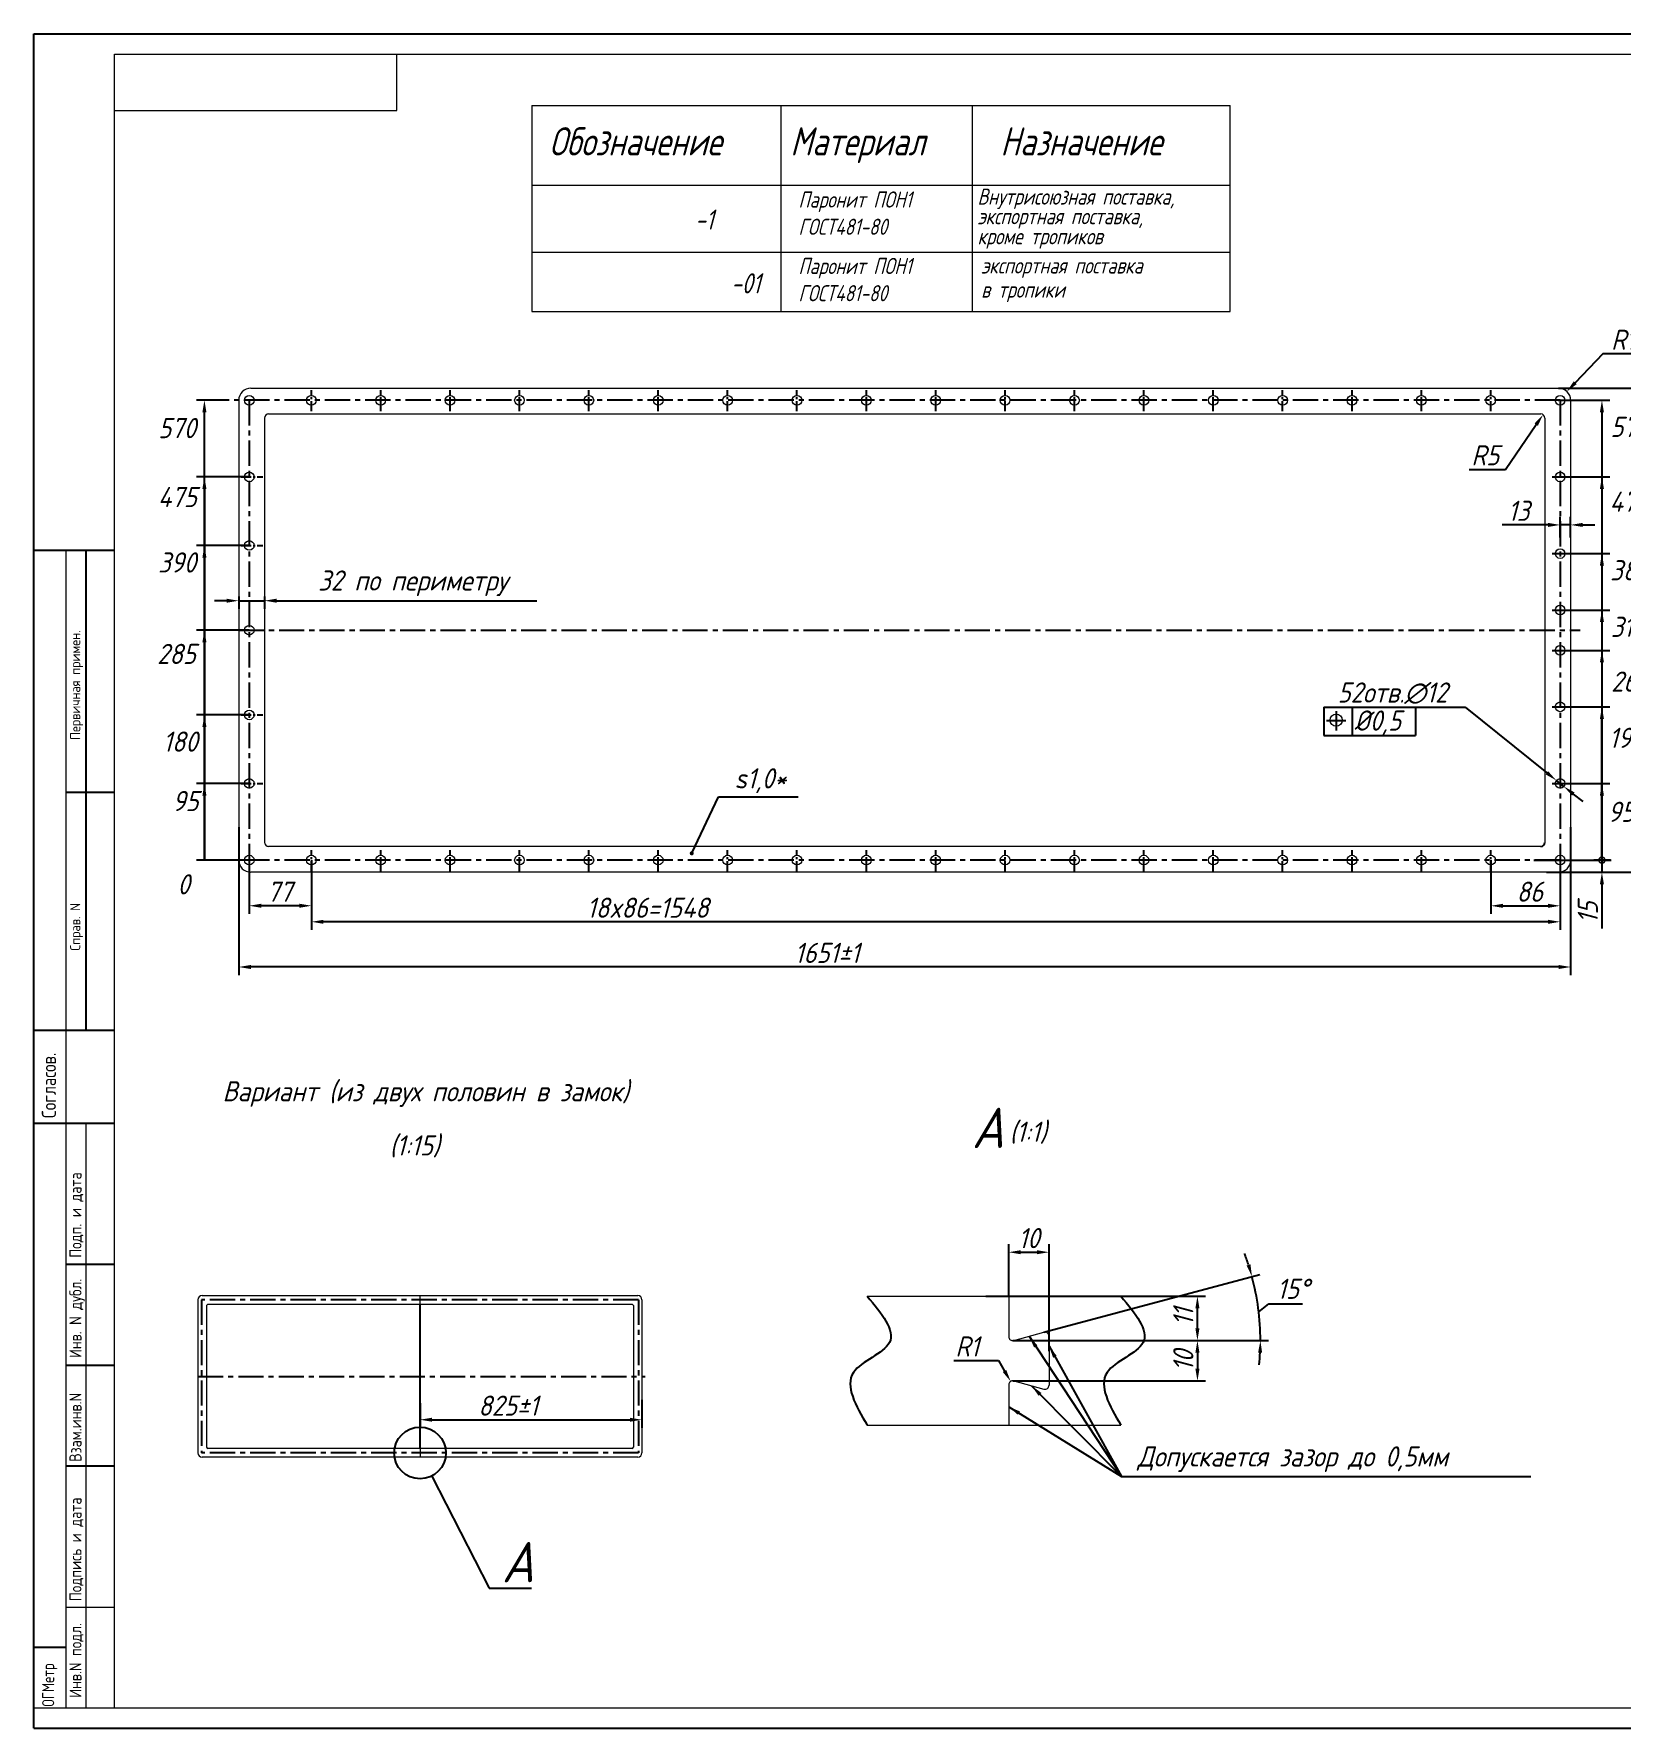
# Model space of a CAD drawing. Extents: x 3804 to 4398, y -579 to -159.
# Drawn here: x 3803.9 to 4197.4, y -578.9 to -158.9 of the extents above; entities that cross this region are included whole.
import ezdxf

# ---------------------------------------------------------------- set-up
doc = ezdxf.new("R2010")
doc.units = 0
doc.header["$MEASUREMENT"] = 0
doc.linetypes.add('CENTER', pattern=[2, 1.25, -0.25, 0.25, -0.25])
doc.layers.get('0').update_dxf_attribs({"linetype": 'CONTINUOUS'})
doc.layers.get('DEFPOINTS').update_dxf_attribs({"linetype": 'CONTINUOUS'})
doc.layers.add('TOST', color=110, linetype='CONTINUOUS', lineweight=20)
doc.styles.get("Standard").update_dxf_attribs({"font": 'simplex.shx', "width": 0.85, "oblique": 15, "height": 5})
doc.dimstyles.get("Standard").update_dxf_attribs({"dimtxt": 5, "dimasz": 3, "dimexe": 2, "dimexo": 0, "dimgap": 1, "dimtad": 1, "dimdec": 0, "dimdsep": 46, "dimlunit": 6, "dimtxsty": 'STANDARD', "dimcen": 0.09, "dimclrt": 7, "dimadec": 0, "dimazin": 0, "dimtfac": 1, "dimtdec": 0, "dimtmove": 0, "dimatfit": 3, "dimfxl": 1, "dimtolj": 1, "dimtzin": 0, "dimarcsym": 0})

# ---------------------------------------------------------------- blocks, each defined once
blk = doc.blocks.new('*D127')
at = {"color": 0, "lineweight": -2, "transparency": 16777216}
for p, q in [((3857.31, -363.74), (3857.31, -377.05)), ((3872.71, -363.74), (3872.71, -377.05)), ((3869.71, -375.05), (3860.31, -375.05))]:
    blk.add_line(p, q, dxfattribs=at)
at = {"color": 0, "transparency": 16777216}
for points in [[(3860.31, -374.55), (3860.31, -375.55), (3857.31, -375.05)], [(3869.71, -374.55), (3869.71, -375.55), (3872.71, -375.05)]]:
    blk.add_solid(points, dxfattribs=at)
at = {"layer": 'DEFPOINTS', "color": 0, "transparency": 16777216}
for p in [(3857.31, -363.74), (3872.71, -363.74), (3857.31, -375.05)]:
    blk.add_point(p, dxfattribs=at)
at = {"color": 7, "transparency": 16777216, "insert": (3864.83, -371.55), "char_height": 5, "attachment_point": 5}
blk.add_mtext('\\A1;77', dxfattribs=at)
blk = doc.blocks.new('*D128')
at = {"color": 0, "lineweight": -2, "transparency": 16777216}
for p, q in [((4165.11, -363.74), (4165.11, -377.06)), ((4182.31, -363.74), (4182.31, -377.06)), ((4168.11, -375.06), (4179.31, -375.06))]:
    blk.add_line(p, q, dxfattribs=at)
at = {"color": 0, "transparency": 16777216}
for points in [[(4168.11, -374.56), (4168.11, -375.56), (4165.11, -375.06)], [(4179.31, -374.56), (4179.31, -375.56), (4182.31, -375.06)]]:
    blk.add_solid(points, dxfattribs=at)
at = {"layer": 'DEFPOINTS', "color": 0, "transparency": 16777216}
for p in [(4165.11, -363.74), (4182.31, -363.74), (4182.31, -375.06)]:
    blk.add_point(p, dxfattribs=at)
at = {"color": 7, "transparency": 16777216, "insert": (4174.78, -371.56), "char_height": 5, "attachment_point": 5}
blk.add_mtext('\\A1;86', dxfattribs=at)
blk = doc.blocks.new('*D129')
at = {"color": 0, "lineweight": -2, "transparency": 16777216}
for p, q in [((3872.71, -363.74), (3872.71, -381.03)), ((4182.31, -363.74), (4182.31, -381.03)), ((4179.31, -379.03), (3875.71, -379.03))]:
    blk.add_line(p, q, dxfattribs=at)
at = {"color": 0, "transparency": 16777216}
for points in [[(3875.71, -378.53), (3875.71, -379.53), (3872.71, -379.03)], [(4179.31, -378.53), (4179.31, -379.53), (4182.31, -379.03)]]:
    blk.add_solid(points, dxfattribs=at)
at = {"layer": 'DEFPOINTS', "color": 0, "transparency": 16777216}
for p in [(3872.71, -363.74), (4182.31, -363.74), (3872.71, -379.03)]:
    blk.add_point(p, dxfattribs=at)
at = {"color": 7, "transparency": 16777216, "insert": (3956.1, -375.53), "char_height": 5, "attachment_point": 5}
blk.add_mtext('\\A1;18x86=1548', dxfattribs=at)
blk = doc.blocks.new('*D130')
at = {"color": 0, "lineweight": -2, "transparency": 16777216}
for p, q in [((3857.31, -344.74), (3844.2, -344.74)), ((3846.2, -347.74), (3846.2, -363.74)), ((3857.31, -363.74), (3844.2, -363.74))]:
    blk.add_line(p, q, dxfattribs=at)
at = {"color": 0, "transparency": 16777216}
blk.add_solid([(3845.7, -347.74), (3846.7, -347.74), (3846.2, -344.74)], dxfattribs=at)
at = {"layer": 'DEFPOINTS', "color": 0, "transparency": 16777216}
for p in [(3857.31, -344.74), (3846.2, -363.74), (3857.31, -363.74)]:
    blk.add_point(p, dxfattribs=at)
at = {"color": 7, "transparency": 16777216, "insert": (3841.49, -349.09), "char_height": 5, "attachment_point": 5}
blk.add_mtext('\\A1;95', dxfattribs=at)
blk = doc.blocks.new('_NONE')
at = {"color": 0, "linetype": 'ByBlock'}
blk.add_circle((0, 0), 0.25, dxfattribs=at)
blk = doc.blocks.new('*D131')
at = {"color": 0, "lineweight": -2, "transparency": 16777216}
for p, q in [((3857.31, -327.74), (3844.2, -327.74)), ((3846.2, -330.74), (3846.2, -363.74)), ((3861.29, -363.74), (3844.2, -363.74))]:
    blk.add_line(p, q, dxfattribs=at)
at = {"color": 0, "transparency": 16777216}
blk.add_solid([(3845.7, -330.74), (3846.7, -330.74), (3846.2, -327.74)], dxfattribs=at)
at = {"layer": 'DEFPOINTS', "color": 0, "transparency": 16777216}
for p in [(3857.31, -327.74), (3846.2, -363.74), (3861.29, -363.74)]:
    blk.add_point(p, dxfattribs=at)
at = {"color": 7, "transparency": 16777216, "insert": (3840.21, -334.36), "char_height": 5, "attachment_point": 5}
blk.add_mtext('\\A1;180', dxfattribs=at)
blk = doc.blocks.new('*D132')
at = {"color": 0, "lineweight": -2, "transparency": 16777216}
for p, q in [((3857.31, -306.74), (3844.2, -306.74)), ((3846.2, -309.74), (3846.2, -363.74)), ((3861.29, -363.74), (3844.2, -363.74))]:
    blk.add_line(p, q, dxfattribs=at)
at = {"color": 0, "transparency": 16777216}
blk.add_solid([(3845.7, -309.74), (3846.7, -309.74), (3846.2, -306.74)], dxfattribs=at)
at = {"layer": 'DEFPOINTS', "color": 0, "transparency": 16777216}
for p in [(3857.31, -306.74), (3846.2, -363.74), (3861.29, -363.74)]:
    blk.add_point(p, dxfattribs=at)
at = {"color": 7, "transparency": 16777216, "insert": (3839.27, -312.62), "char_height": 5, "attachment_point": 5}
blk.add_mtext('\\A1;285', dxfattribs=at)
blk = doc.blocks.new('*D133')
at = {"color": 0, "lineweight": -2, "transparency": 16777216}
for p, q in [((3857.31, -285.74), (3844.2, -285.74)), ((3846.2, -288.74), (3846.2, -363.74)), ((3861.29, -363.74), (3844.2, -363.74))]:
    blk.add_line(p, q, dxfattribs=at)
at = {"color": 0, "transparency": 16777216}
blk.add_solid([(3845.7, -288.74), (3846.7, -288.74), (3846.2, -285.74)], dxfattribs=at)
at = {"layer": 'DEFPOINTS', "color": 0, "transparency": 16777216}
for p in [(3857.31, -285.74), (3846.2, -363.74), (3861.29, -363.74)]:
    blk.add_point(p, dxfattribs=at)
at = {"color": 7, "transparency": 16777216, "insert": (3839.42, -289.95), "char_height": 5, "attachment_point": 5}
blk.add_mtext('\\A1;390', dxfattribs=at)
blk = doc.blocks.new('*D134')
at = {"color": 0, "lineweight": -2, "transparency": 16777216}
for p, q in [((3857.31, -268.74), (3844.2, -268.74)), ((3846.2, -271.74), (3846.2, -363.74)), ((3861.29, -363.74), (3844.2, -363.74))]:
    blk.add_line(p, q, dxfattribs=at)
at = {"color": 0, "transparency": 16777216}
blk.add_solid([(3845.7, -271.74), (3846.7, -271.74), (3846.2, -268.74)], dxfattribs=at)
at = {"layer": 'DEFPOINTS', "color": 0, "transparency": 16777216}
for p in [(3857.31, -268.74), (3846.2, -363.74), (3861.29, -363.74)]:
    blk.add_point(p, dxfattribs=at)
at = {"color": 7, "transparency": 16777216, "insert": (3839.49, -273.73), "char_height": 5, "attachment_point": 5}
blk.add_mtext('\\A1;475', dxfattribs=at)
blk = doc.blocks.new('*D135')
at = {"color": 0, "lineweight": -2, "transparency": 16777216}
for p, q in [((3851.71, -299.43), (3848.71, -299.43)), ((3854.71, -298.38), (3854.71, -301.43)), ((3854.71, -299.43), (3861.11, -299.43)), ((3861.11, -298.38), (3861.11, -301.43)), ((3864.11, -299.43), (3928.64, -299.43))]:
    blk.add_line(p, q, dxfattribs=at)
at = {"color": 0, "transparency": 16777216}
for points in [[(3851.71, -298.93), (3851.71, -299.93), (3854.71, -299.43)], [(3864.11, -298.93), (3864.11, -299.93), (3861.11, -299.43)]]:
    blk.add_solid(points, dxfattribs=at)
at = {"layer": 'DEFPOINTS', "color": 0, "transparency": 16777216}
for p in [(3854.71, -298.38), (3861.11, -298.38), (3861.11, -299.43)]:
    blk.add_point(p, dxfattribs=at)
at = {"color": 7, "transparency": 16777216, "insert": (3897.87, -295.1), "char_height": 5, "attachment_point": 5}
blk.add_mtext('\\A1;32 по периметру', dxfattribs=at)
blk = doc.blocks.new('*D136')
at = {"color": 0, "lineweight": -2, "transparency": 16777216}
for p, q in [((3850.68, -249.74), (3844.2, -249.74)), ((3846.2, -363.74), (3846.2, -252.74)), ((3861.29, -363.74), (3844.2, -363.74))]:
    blk.add_line(p, q, dxfattribs=at)
at = {"color": 0, "transparency": 16777216}
blk.add_solid([(3845.7, -252.74), (3846.7, -252.74), (3846.2, -249.74)], dxfattribs=at)
at = {"layer": 'DEFPOINTS', "color": 0, "transparency": 16777216}
for p in [(3846.2, -249.74), (3850.68, -249.74), (3861.29, -363.74)]:
    blk.add_point(p, dxfattribs=at)
at = {"color": 7, "transparency": 16777216, "insert": (3839.42, -256.64), "char_height": 5, "attachment_point": 5}
blk.add_mtext('\\A1;570', dxfattribs=at)
blk = doc.blocks.new('_DOTSMALL')
at = {"color": 0, "linetype": 'ByBlock', "const_width": 0.5}
blk.add_lwpolyline([(-0.0625, 0, 1), (0.0625, 0, 1)], format="xyb", close=True, dxfattribs=at)
blk = doc.blocks.new('*D137')
at = {"color": 0, "lineweight": -2, "transparency": 16777216}
for p, q in [((4192.67, -363.74), (4192.67, -360.74)), ((4187.83, -363.74), (4194.67, -363.74)), ((4192.67, -363.74), (4192.67, -366.74)), ((4178.92, -366.74), (4194.67, -366.74)), ((4192.67, -369.74), (4192.67, -380.73))]:
    blk.add_line(p, q, dxfattribs=at)
at = {"color": 0, "transparency": 16777216}
blk.add_solid([(4192.17, -369.74), (4193.17, -369.74), (4192.67, -366.74)], dxfattribs=at)
at = {"layer": 'DEFPOINTS', "color": 0, "transparency": 16777216}
for p in [(4187.83, -363.74), (4178.92, -366.74), (4192.67, -366.74)]:
    blk.add_point(p, dxfattribs=at)
at = {"color": 0, "lineweight": -2, "transparency": 16777216, "xscale": 3, "yscale": 3, "zscale": 3, "rotation": 270}
blk.add_blockref('_DOTSMALL', (4192.67, -363.74), dxfattribs=at)
at = {"color": 7, "transparency": 16777216, "insert": (4189.17, -376.73), "char_height": 5, "attachment_point": 5, "rotation": 90}
blk.add_mtext('\\A1;15', dxfattribs=at)
blk = doc.blocks.new('*D138')
at = {"color": 0, "lineweight": -2, "transparency": 16777216}
for p, q in [((4182.31, -344.74), (4194.67, -344.74)), ((4192.67, -363.74), (4192.67, -347.74)), ((4182.31, -363.74), (4194.67, -363.74))]:
    blk.add_line(p, q, dxfattribs=at)
at = {"color": 0, "transparency": 16777216}
blk.add_solid([(4192.17, -347.74), (4193.17, -347.74), (4192.67, -344.74)], dxfattribs=at)
at = {"layer": 'DEFPOINTS', "color": 0, "transparency": 16777216}
for p in [(4182.31, -344.74), (4192.67, -344.74), (4182.31, -363.74)]:
    blk.add_point(p, dxfattribs=at)
at = {"color": 7, "transparency": 16777216, "insert": (4197.38, -351.76), "char_height": 5, "attachment_point": 5}
blk.add_mtext('\\A1;95', dxfattribs=at)
blk = doc.blocks.new('*D139')
at = {"color": 0, "lineweight": -2, "transparency": 16777216}
for p, q in [((4182.31, -325.74), (4194.67, -325.74)), ((4192.67, -363.74), (4192.67, -328.74)), ((4182.31, -363.74), (4194.67, -363.74))]:
    blk.add_line(p, q, dxfattribs=at)
at = {"color": 0, "transparency": 16777216}
blk.add_solid([(4192.17, -328.74), (4193.17, -328.74), (4192.67, -325.74)], dxfattribs=at)
at = {"layer": 'DEFPOINTS', "color": 0, "transparency": 16777216}
for p in [(4182.31, -325.74), (4192.67, -325.74), (4182.31, -363.74)]:
    blk.add_point(p, dxfattribs=at)
at = {"color": 7, "transparency": 16777216, "insert": (4198.66, -333.42), "char_height": 5, "attachment_point": 5}
blk.add_mtext('\\A1;190', dxfattribs=at)
blk = doc.blocks.new('*D140')
at = {"color": 0, "lineweight": -2, "transparency": 16777216}
for p, q in [((4182.31, -311.74), (4194.67, -311.74)), ((4192.67, -314.74), (4192.67, -363.74)), ((4187.83, -363.74), (4194.67, -363.74))]:
    blk.add_line(p, q, dxfattribs=at)
at = {"color": 0, "transparency": 16777216}
blk.add_solid([(4192.17, -314.74), (4193.17, -314.74), (4192.67, -311.74)], dxfattribs=at)
at = {"layer": 'DEFPOINTS', "color": 0, "transparency": 16777216}
for p in [(4182.31, -311.74), (4187.83, -363.74), (4192.67, -363.74)]:
    blk.add_point(p, dxfattribs=at)
at = {"color": 7, "transparency": 16777216, "insert": (4199.58, -319.48), "char_height": 5, "attachment_point": 5}
blk.add_mtext('\\A1;260', dxfattribs=at)
blk = doc.blocks.new('*D141')
at = {"color": 0, "lineweight": -2, "transparency": 16777216}
for p, q in [((4182.31, -301.74), (4194.67, -301.74)), ((4192.67, -304.74), (4192.67, -363.74)), ((4187.83, -363.74), (4194.67, -363.74))]:
    blk.add_line(p, q, dxfattribs=at)
at = {"color": 0, "transparency": 16777216}
blk.add_solid([(4192.17, -304.74), (4193.17, -304.74), (4192.67, -301.74)], dxfattribs=at)
at = {"layer": 'DEFPOINTS', "color": 0, "transparency": 16777216}
for p in [(4182.31, -301.74), (4187.83, -363.74), (4192.67, -363.74)]:
    blk.add_point(p, dxfattribs=at)
at = {"color": 7, "transparency": 16777216, "insert": (4199.04, -305.92), "char_height": 5, "attachment_point": 5}
blk.add_mtext('\\A1;310', dxfattribs=at)
blk = doc.blocks.new('*D142')
at = {"color": 0, "lineweight": -2, "transparency": 16777216}
for p, q in [((4182.31, -287.74), (4194.67, -287.74)), ((4192.67, -290.74), (4192.67, -363.74)), ((4187.83, -363.74), (4194.67, -363.74))]:
    blk.add_line(p, q, dxfattribs=at)
at = {"color": 0, "transparency": 16777216}
blk.add_solid([(4192.17, -290.74), (4193.17, -290.74), (4192.67, -287.74)], dxfattribs=at)
at = {"layer": 'DEFPOINTS', "color": 0, "transparency": 16777216}
for p in [(4182.31, -287.74), (4187.83, -363.74), (4192.67, -363.74)]:
    blk.add_point(p, dxfattribs=at)
at = {"color": 7, "transparency": 16777216, "insert": (4199.45, -291.89), "char_height": 5, "attachment_point": 5}
blk.add_mtext('\\A1;380', dxfattribs=at)
blk = doc.blocks.new('*D143')
at = {"color": 0, "lineweight": -2, "transparency": 16777216}
for p, q in [((4182.31, -268.74), (4194.67, -268.74)), ((4192.67, -271.74), (4192.67, -363.74)), ((4187.83, -363.74), (4194.67, -363.74))]:
    blk.add_line(p, q, dxfattribs=at)
at = {"color": 0, "transparency": 16777216}
blk.add_solid([(4192.17, -271.74), (4193.17, -271.74), (4192.67, -268.74)], dxfattribs=at)
at = {"layer": 'DEFPOINTS', "color": 0, "transparency": 16777216}
for p in [(4182.31, -268.74), (4187.83, -363.74), (4192.67, -363.74)]:
    blk.add_point(p, dxfattribs=at)
at = {"color": 7, "transparency": 16777216, "insert": (4199.38, -274.89), "char_height": 5, "attachment_point": 5}
blk.add_mtext('\\A1;475', dxfattribs=at)
blk = doc.blocks.new('*D144')
at = {"color": 0, "lineweight": -2, "transparency": 16777216}
for p, q in [((4182.31, -249.74), (4194.67, -249.74)), ((4192.67, -252.74), (4192.67, -363.74)), ((4194.78, -363.74), (4190.67, -363.74))]:
    blk.add_line(p, q, dxfattribs=at)
at = {"color": 0, "transparency": 16777216}
blk.add_solid([(4192.17, -252.74), (4193.17, -252.74), (4192.67, -249.74)], dxfattribs=at)
at = {"layer": 'DEFPOINTS', "color": 0, "transparency": 16777216}
for p in [(4182.31, -249.74), (4192.67, -363.74), (4194.78, -363.74)]:
    blk.add_point(p, dxfattribs=at)
at = {"color": 7, "transparency": 16777216, "insert": (4199.45, -256.34), "char_height": 5, "attachment_point": 5}
blk.add_mtext('\\A1;570', dxfattribs=at)
blk = doc.blocks.new('*D145')
at = {"color": 0, "lineweight": -2, "transparency": 16777216}
for p, q in [((4179.31, -280.64), (4167.92, -280.64)), ((4182.31, -283.74), (4182.31, -278.64)), ((4184.91, -280.64), (4182.31, -280.64)), ((4184.91, -283.74), (4184.91, -278.64)), ((4187.91, -280.64), (4190.91, -280.64))]:
    blk.add_line(p, q, dxfattribs=at)
at = {"color": 0, "transparency": 16777216}
for points in [[(4179.31, -280.14), (4179.31, -281.14), (4182.31, -280.64)], [(4187.91, -280.14), (4187.91, -281.14), (4184.91, -280.64)]]:
    blk.add_solid(points, dxfattribs=at)
at = {"layer": 'DEFPOINTS', "color": 0, "transparency": 16777216}
for p in [(4184.91, -280.64), (4182.31, -283.74), (4184.91, -283.74)]:
    blk.add_point(p, dxfattribs=at)
at = {"color": 7, "transparency": 16777216, "insert": (4172.02, -277.14), "char_height": 5, "attachment_point": 5}
blk.add_mtext('\\A1;13', dxfattribs=at)
blk = doc.blocks.new('*D147')
at = {"color": 0, "lineweight": -2, "transparency": 16777216}
for p, q in [((4181.91, -246.74), (4217.43, -246.74)), ((4215.43, -249.74), (4215.43, -363.74)), ((4194.67, -366.74), (4217.43, -366.74))]:
    blk.add_line(p, q, dxfattribs=at)
at = {"color": 0, "transparency": 16777216}
for points in [[(4214.93, -249.74), (4215.93, -249.74), (4215.43, -246.74)], [(4214.93, -363.74), (4215.93, -363.74), (4215.43, -366.74)]]:
    blk.add_solid(points, dxfattribs=at)
at = {"layer": 'DEFPOINTS', "color": 0, "transparency": 16777216}
for p in [(4181.91, -246.74), (4194.67, -366.74), (4215.43, -366.74)]:
    blk.add_point(p, dxfattribs=at)
at = {"color": 7, "transparency": 16777216, "insert": (4211.93, -307.11), "char_height": 5, "attachment_point": 5, "rotation": 90}
blk.add_mtext('\\A1;600%%p1', dxfattribs=at)
blk = doc.blocks.new('*D148')
at = {"color": 0, "lineweight": -2, "transparency": 16777216}
for p, q in [((4168.75, -266.88), (4176.37, -255.78)), ((4159.73, -266.88), (4168.75, -266.88))]:
    blk.add_line(p, q, dxfattribs=at)
at = {"color": 0, "transparency": 16777216}
blk.add_solid([(4175.96, -255.5), (4176.79, -256.07), (4178.07, -253.31)], dxfattribs=at)
at = {"layer": 'DEFPOINTS', "color": 0, "transparency": 16777216}
for p in [(4177.51, -254.14), (4178.07, -253.31)]:
    blk.add_point(p, dxfattribs=at)
at = {"color": 7, "transparency": 16777216, "insert": (4163.74, -263.38), "char_height": 5, "attachment_point": 5}
blk.add_mtext('\\A1;R5', dxfattribs=at)
blk = doc.blocks.new('*D149')
at = {"color": 0, "lineweight": -2, "transparency": 16777216}
for p, q in [((4192.87, -238.24), (4186.05, -245.39)), ((4205.12, -238.24), (4192.87, -238.24)), ((4181.82, -249.74), (4182, -249.74)), ((4181.91, -249.83), (4181.91, -249.65))]:
    blk.add_line(p, q, dxfattribs=at)
at = {"color": 0, "transparency": 16777216}
blk.add_solid([(4185.68, -245.05), (4186.41, -245.74), (4183.98, -247.56)], dxfattribs=at)
at = {"layer": 'DEFPOINTS', "color": 0, "transparency": 16777216}
for p in [(4183.98, -247.56), (4181.91, -249.74)]:
    blk.add_point(p, dxfattribs=at)
at = {"color": 7, "transparency": 16777216, "insert": (4199.49, -234.74), "char_height": 5, "attachment_point": 5}
blk.add_mtext('\\A1;R15', dxfattribs=at)
blk = doc.blocks.new('*D150')
at = {"color": 0, "lineweight": -2, "transparency": 16777216}
for p, q in [((4123.72, -325.85), (4158.74, -325.85)), ((4158.74, -325.85), (4179.03, -342.11)), ((4183.24, -345.49), (4181.37, -343.98)), ((4185.58, -347.36), (4187.92, -349.24))]:
    blk.add_line(p, q, dxfattribs=at)
at = {"color": 0, "transparency": 16777216}
for points in [[(4179.34, -341.72), (4178.72, -342.5), (4181.37, -343.98)], [(4185.9, -346.97), (4185.27, -347.75), (4183.24, -345.49)]]:
    blk.add_solid(points, dxfattribs=at)
at = {"layer": 'DEFPOINTS', "color": 0, "transparency": 16777216}
for p in [(4181.37, -343.98), (4183.24, -345.49)]:
    blk.add_point(p, dxfattribs=at)
at = {"color": 7, "transparency": 16777216, "insert": (4140.73, -322.35), "char_height": 5, "attachment_point": 5}
blk.add_mtext('\\A1;52отв.∅12', dxfattribs=at)
blk = doc.blocks.new('*D151')
at = {"color": 0, "lineweight": -2, "transparency": 16777216}
for p, q in [((3899.65, -498.37), (3899.65, -504.47)), ((3954.68, -497.54), (3954.68, -504.47)), ((3902.65, -502.47), (3951.68, -502.47))]:
    blk.add_line(p, q, dxfattribs=at)
at = {"color": 0, "transparency": 16777216}
for points in [[(3902.65, -501.97), (3902.65, -502.97), (3899.65, -502.47)], [(3951.68, -501.97), (3951.68, -502.97), (3954.68, -502.47)]]:
    blk.add_solid(points, dxfattribs=at)
at = {"layer": 'DEFPOINTS', "color": 0, "transparency": 16777216}
for p in [(3899.65, -498.37), (3954.68, -497.54), (3954.68, -502.47)]:
    blk.add_point(p, dxfattribs=at)
at = {"color": 7, "transparency": 16777216, "insert": (3921.51, -498.97), "char_height": 5, "attachment_point": 5}
blk.add_mtext('\\A1;825%%p1', dxfattribs=at)
blk = doc.blocks.new('*D152')
at = {"color": 0, "lineweight": -2, "transparency": 16777216}
for p, q in [((4045.6, -471.83), (4045.6, -458.94)), ((4048.6, -460.94), (4052.6, -460.94)), ((4055.6, -485.46), (4055.6, -458.94))]:
    blk.add_line(p, q, dxfattribs=at)
at = {"color": 0, "transparency": 16777216}
for points in [[(4048.6, -460.44), (4048.6, -461.44), (4045.6, -460.94)], [(4052.6, -460.44), (4052.6, -461.44), (4055.6, -460.94)]]:
    blk.add_solid(points, dxfattribs=at)
at = {"layer": 'DEFPOINTS', "color": 0, "transparency": 16777216}
for p in [(4055.6, -460.94), (4045.6, -471.83), (4055.6, -485.46)]:
    blk.add_point(p, dxfattribs=at)
at = {"color": 7, "transparency": 16777216, "insert": (4050.6, -457.44), "char_height": 5, "attachment_point": 5}
blk.add_mtext('\\A1;10', dxfattribs=at)
blk = doc.blocks.new('*D153')
at = {"color": 0, "lineweight": -2, "transparency": 16777216}
for p, q in [((4046.6, -482.83), (4094.39, -482.83)), ((4092.39, -485.83), (4092.39, -489.83)), ((4046.6, -492.83), (4094.39, -492.83))]:
    blk.add_line(p, q, dxfattribs=at)
at = {"color": 0, "transparency": 16777216}
for points in [[(4091.89, -485.83), (4092.89, -485.83), (4092.39, -482.83)], [(4091.89, -489.83), (4092.89, -489.83), (4092.39, -492.83)]]:
    blk.add_solid(points, dxfattribs=at)
at = {"layer": 'DEFPOINTS', "color": 0, "transparency": 16777216}
for p in [(4046.6, -482.83), (4046.6, -492.83), (4092.39, -492.83)]:
    blk.add_point(p, dxfattribs=at)
at = {"color": 7, "transparency": 16777216, "insert": (4088.89, -487.83), "char_height": 5, "attachment_point": 5, "rotation": 90}
blk.add_mtext('\\A1;10', dxfattribs=at)
blk = doc.blocks.new('*D154')
at = {"color": 0, "lineweight": -2, "transparency": 16777216}
for p, q in [((4039.92, -471.83), (4094.39, -471.83)), ((4092.39, -479.83), (4092.39, -474.83)), ((4046.6, -482.83), (4094.39, -482.83))]:
    blk.add_line(p, q, dxfattribs=at)
at = {"color": 0, "transparency": 16777216}
for points in [[(4091.89, -474.83), (4092.89, -474.83), (4092.39, -471.83)], [(4091.89, -479.83), (4092.89, -479.83), (4092.39, -482.83)]]:
    blk.add_solid(points, dxfattribs=at)
at = {"layer": 'DEFPOINTS', "color": 0, "transparency": 16777216}
for p in [(4039.92, -471.83), (4092.39, -471.83), (4046.6, -482.83)]:
    blk.add_point(p, dxfattribs=at)
at = {"color": 7, "transparency": 16777216, "insert": (4088.89, -476.98), "char_height": 5, "attachment_point": 5, "rotation": 90}
blk.add_mtext('\\A1;11', dxfattribs=at)
blk = doc.blocks.new('*D155')
at = {"color": 0, "lineweight": -2, "transparency": 16777216}
for p, q in [((4054.34, -480.79), (4107.84, -466.45)), ((4063.47, -482.83), (4110, -482.83))]:
    blk.add_line(p, q, dxfattribs=at)
for start, end in [(17.8057, 20.6114), (360, 15), (354.3886, 357.1943)]:
    blk.add_arc((4046.73, -482.83), 61.27, start, end, dxfattribs=at)
at = {"color": 0, "transparency": 16777216}
for points in [[(4105.54, -463.95), (4104.58, -464.24), (4105.91, -466.97)], [(4107.43, -485.82), (4108.43, -485.84), (4108, -482.83)]]:
    blk.add_solid(points, dxfattribs=at)
at = {"layer": 'DEFPOINTS', "color": 0, "transparency": 16777216}
for p in [(4107.77, -477.49), (4046.6, -482.83), (4046.86, -482.8), (4054.34, -480.79), (4063.47, -482.83)]:
    blk.add_point(p, dxfattribs=at)
at = {"color": 7, "transparency": 16777216, "insert": (4116.08, -470), "char_height": 5, "attachment_point": 5}
blk.add_mtext('\\A1;15°', dxfattribs=at)
blk = doc.blocks.new('*D156')
at = {"color": 0, "lineweight": -2, "transparency": 16777216}
for p, q in [((4032.01, -487.8), (4043.03, -487.8)), ((4043.03, -487.8), (4044.56, -490.39))]:
    blk.add_line(p, q, dxfattribs=at)
at = {"color": 0, "transparency": 16777216}
blk.add_solid([(4044.99, -490.13), (4044.13, -490.64), (4046.09, -492.97)], dxfattribs=at)
at = {"layer": 'DEFPOINTS', "color": 0, "transparency": 16777216}
for p in [(4046.09, -492.97), (4046.6, -493.83)]:
    blk.add_point(p, dxfattribs=at)
at = {"color": 7, "transparency": 16777216, "insert": (4035.31, -484.3), "char_height": 5, "attachment_point": 5}
blk.add_mtext('\\A1;R1', dxfattribs=at)
blk = doc.blocks.new('*D157')
at = {"color": 0, "lineweight": -2, "transparency": 16777216}
for p, q in [((3854.71, -355.54), (3854.71, -392.23)), ((4184.91, -355.54), (4184.91, -392.23)), ((4181.91, -390.23), (3857.71, -390.23))]:
    blk.add_line(p, q, dxfattribs=at)
at = {"color": 0, "transparency": 16777216}
for points in [[(3857.71, -389.73), (3857.71, -390.73), (3854.71, -390.23)], [(4181.91, -389.73), (4181.91, -390.73), (4184.91, -390.23)]]:
    blk.add_solid(points, dxfattribs=at)
at = {"layer": 'DEFPOINTS', "color": 0, "transparency": 16777216}
for p in [(3854.71, -355.54), (4184.91, -355.54), (3854.71, -390.23)]:
    blk.add_point(p, dxfattribs=at)
at = {"color": 7, "transparency": 16777216, "insert": (4000.56, -386.73), "char_height": 5, "attachment_point": 5}
blk.add_mtext('\\A1;1651%%p1', dxfattribs=at)

msp = doc.modelspace()

# ---------------------------------------------------------------- linework, layer by layer
at = {"color": 7}
for p, q in [((3803.92, -158.91), (4397.92, -158.91)), ((3803.92, -578.91), (3803.92, -158.91)), ((3803.92, -578.91), (3803.92, -281.91)), ((3803.92, -286.91), (3823.92, -286.91)), ((3816.92, -405.91), (3816.92, -286.91)), ((4123.72, -325.85), (4146.49, -325.85)), ((4123.72, -325.85), (4123.72, -332.85)), ((4126.79, -326.8), (4126.79, -331.64)), ((4130.72, -325.85), (4130.72, -332.85)), ((4146.49, -325.85), (4146.49, -332.85)), ((4129.21, -329.24), (4124.37, -329.24)), ((4123.72, -332.85), (4146.49, -332.85)), ((3811.92, -346.91), (3823.92, -346.91)), ((4175.78, -363.74), (4194.93, -363.74)), ((3803.92, -405.91), (3823.92, -405.91)), ((3803.92, -428.91), (3823.92, -428.91)), ((3811.73, -463.91), (3823.92, -463.91)), ((3899.65, -509.58), (3899.65, -473.84)), ((4107.58, -475.7), (4110.09, -473.71)), ((4110.09, -473.71), (4118.47, -473.71)), ((4046.6, -482.83), (4063.47, -482.83)), ((3811.92, -488.91), (3823.92, -488.91)), ((3811.92, -513.91), (3823.92, -513.91)), ((3811.92, -558.91), (3803.92, -558.91)), ((3803.92, -578.91), (4397.92, -578.91))]:
    msp.add_line(p, q, dxfattribs=at)
at = {"color": 7, "linetype": 'CENTER', "ltscale": 2}
for p, q in [((3872.71, -252.47), (3872.71, -247.26)), ((3889.91, -252.47), (3889.91, -247.26)), ((3907.11, -252.47), (3907.11, -247.26)), ((3924.31, -252.47), (3924.31, -247.26)), ((3941.51, -252.47), (3941.51, -247.26)), ((3958.71, -252.47), (3958.71, -247.26)), ((3975.91, -252.47), (3975.91, -247.26)), ((3993.11, -252.47), (3993.11, -247.26)), ((4010.31, -252.47), (4010.31, -247.26)), ((4027.51, -252.47), (4027.51, -247.26)), ((4044.71, -252.47), (4044.71, -247.26)), ((4061.91, -252.47), (4061.91, -247.26)), ((4079.11, -252.47), (4079.11, -247.26)), ((4096.31, -252.47), (4096.31, -247.26)), ((4113.51, -252.47), (4113.51, -247.26)), ((4130.71, -252.47), (4130.71, -247.26)), ((4147.91, -252.47), (4147.91, -247.26)), ((4165.11, -252.47), (4165.11, -247.26)), ((3855.32, -268.74), (3860.72, -268.74)), ((4180.32, -268.74), (4185.72, -268.74)), ((3855.32, -285.74), (3860.72, -285.74)), ((4180.32, -287.74), (4185.72, -287.74)), ((4180.32, -301.74), (4185.72, -301.74)), ((3855.32, -306.74), (3860.72, -306.74)), ((4180.32, -311.74), (4185.72, -311.74)), ((4180.32, -325.74), (4185.72, -325.74)), ((3855.32, -327.74), (3860.72, -327.74)), ((3855.32, -344.74), (3860.72, -344.74)), ((4180.32, -344.74), (4185.72, -344.74)), ((3872.71, -366.47), (3872.71, -361.26)), ((3889.91, -366.47), (3889.91, -361.26)), ((3907.11, -366.47), (3907.11, -361.26)), ((3924.31, -366.47), (3924.31, -361.26)), ((3941.51, -366.47), (3941.51, -361.26)), ((3958.71, -366.47), (3958.71, -361.26)), ((3975.91, -366.47), (3975.91, -361.26)), ((3993.11, -366.47), (3993.11, -361.26)), ((4010.31, -366.47), (4010.31, -361.26)), ((4027.51, -366.47), (4027.51, -361.26)), ((4044.71, -366.47), (4044.71, -361.26)), ((4061.91, -366.47), (4061.91, -361.26)), ((4079.11, -366.47), (4079.11, -361.26)), ((4096.31, -366.47), (4096.31, -361.26)), ((4113.51, -366.47), (4113.51, -361.26)), ((4130.71, -366.47), (4130.71, -361.26)), ((4147.91, -366.47), (4147.91, -361.26)), ((4165.11, -366.47), (4165.11, -361.26))]:
    msp.add_line(p, q, dxfattribs=at)
at = {"color": 7, "linetype": 'CENTER', "ltscale": 5}
for p, q in [((4182.31, -249.74), (3850.68, -249.74)), ((3857.31, -249.74), (3857.31, -365.28)), ((4182.31, -249.74), (4182.31, -363.74)), ((3854.71, -306.74), (4187.24, -306.74)), ((4182.31, -363.74), (3857.31, -363.74)), ((3845.48, -472.71), (3845.48, -510.71)), ((3953.81, -472.71), (3845.48, -472.71)), ((3953.81, -472.71), (3953.81, -510.71)), ((3844.61, -491.71), (3955.46, -491.71)), ((3953.81, -510.71), (3845.48, -510.71))]:
    msp.add_line(p, q, dxfattribs=at)
at = {"color": 7, "const_width": 0.5}
msp.add_lwpolyline([(3966.78, -362.05, 1), (3967.28, -362.05, 1)], format="xyb", close=True, dxfattribs=at)
at = {"color": 7}
msp.add_circle((3899.65, -510.71), 6.41, dxfattribs=at)
msp.add_arc((4177.51, -359.34), 1, 270, 0, dxfattribs=at)
for points in [[(4010.51, -471.83), (4014.04, -476.06), (4020.79, -484.14), (4002.47, -489.94), (4007.7, -498.97), (4010.51, -503.83)], [(4073.4, -471.83), (4076.93, -476.06), (4083.68, -484.14), (4065.36, -489.94), (4070.59, -498.97), (4073.4, -503.83)]]:
    msp.add_open_spline(points, degree=3, knots=[0, 0, 0, 0, 12.754307, 24.370453, 37.875596, 37.875596, 37.875596, 37.875596], dxfattribs=at)
at = {"layer": 'TOST', "color": 7}
for p, q in [((3823.92, -163.91), (4392.92, -163.91)), ((3823.92, -573.91), (3823.92, -163.91)), ((3893.92, -177.91), (3893.92, -163.91)), ((3823.92, -177.91), (3893.92, -177.91)), ((3927.36, -176.69), (4100.53, -176.69)), ((3927.36, -176.69), (3927.36, -227.73)), ((3989.18, -227.73), (3989.18, -176.69)), ((4036.63, -227.73), (4036.63, -176.69)), ((4100.53, -227.73), (4100.53, -176.69)), ((3927.36, -196.4), (4100.53, -196.4)), ((3927.36, -213.03), (4100.53, -213.03)), ((3927.36, -227.73), (4100.53, -227.73)), ((3857.71, -246.74), (4181.91, -246.74)), ((3854.71, -249.74), (3854.71, -363.74)), ((4184.91, -249.74), (4184.91, -363.74)), ((3861.11, -254.14), (3861.11, -359.34)), ((3862.11, -253.14), (4177.51, -253.14)), ((4178.51, -254.14), (4178.51, -359.34)), ((3811.92, -573.91), (3811.92, -286.91)), ((3823.92, -573.91), (3823.92, -286.91)), ((4177.51, -360.34), (3862.11, -360.34)), ((4181.91, -366.74), (3857.71, -366.74)), ((3816.92, -573.91), (3816.92, -428.91)), ((3844.61, -472.71), (3844.61, -510.71)), ((3845.61, -471.71), (3953.68, -471.71)), ((3846.75, -474.18), (3846.75, -509.24)), ((3847.08, -473.84), (3952.21, -473.84)), ((3899.65, -473.84), (3899.65, -471.71)), ((3952.55, -474.18), (3952.55, -509.24)), ((3954.68, -472.71), (3954.68, -510.71)), ((4010.51, -471.83), (4073.4, -471.83)), ((4045.6, -471.83), (4045.6, -481.83)), ((4046.86, -482.8), (4054.34, -480.79)), ((4055.6, -481.76), (4055.6, -493.9)), ((4045.6, -493.83), (4045.6, -503.83)), ((4046.86, -492.86), (4054.34, -494.87)), ((4010.51, -503.83), (4073.4, -503.83)), ((3953.68, -511.71), (3845.61, -511.71)), ((3952.21, -509.58), (3847.08, -509.58)), ((3899.65, -509.58), (3899.65, -511.71)), ((3811.92, -548.91), (3823.92, -548.91)), ((3803.92, -573.91), (4392.92, -573.91))]:
    msp.add_line(p, q, dxfattribs=at)
for centre, radius in [((3857.31, -249.74), 1.2), ((3872.71, -249.74), 1.2), ((3889.91, -249.74), 1.2), ((3907.11, -249.74), 1.2), ((3924.31, -249.74), 1.2), ((3941.51, -249.74), 1.2), ((3958.71, -249.74), 1.2), ((3975.91, -249.74), 1.2), ((3993.11, -249.74), 1.2), ((4010.31, -249.74), 1.2), ((4027.51, -249.74), 1.2), ((4044.71, -249.74), 1.2), ((4061.91, -249.74), 1.2), ((4079.11, -249.74), 1.2), ((4096.31, -249.74), 1.2), ((4113.51, -249.74), 1.2), ((4130.71, -249.74), 1.2), ((4147.91, -249.74), 1.2), ((4165.11, -249.74), 1.2), ((4182.31, -249.74), 1.2), ((3857.31, -268.74), 1.2), ((4182.31, -268.74), 1.2), ((3857.31, -285.74), 1.2), ((4182.31, -287.74), 1.2), ((4182.31, -301.74), 1.2), ((3857.31, -306.74), 1.2), ((4182.31, -311.74), 1.2), ((3857.31, -327.74), 1.2), ((4126.79, -329.05), 1.52), ((4182.31, -325.74), 1.2), ((3857.31, -344.74), 1.2), ((4182.31, -344.74), 1.2), ((3857.31, -363.74), 1.2), ((3872.71, -363.74), 1.2), ((3889.91, -363.74), 1.2), ((3907.11, -363.74), 1.2), ((3924.31, -363.74), 1.2), ((3941.51, -363.74), 1.2), ((3958.71, -363.74), 1.2), ((3975.91, -363.74), 1.2), ((3993.11, -363.74), 1.2), ((4010.31, -363.74), 1.2), ((4027.51, -363.74), 1.2), ((4044.71, -363.74), 1.2), ((4061.91, -363.74), 1.2), ((4079.11, -363.74), 1.2), ((4096.31, -363.74), 1.2), ((4113.51, -363.74), 1.2), ((4130.71, -363.74), 1.2), ((4147.91, -363.74), 1.2), ((4165.11, -363.74), 1.2), ((4182.31, -363.74), 1.2)]:
    msp.add_circle(centre, radius, dxfattribs=at)
for centre, radius, start, end in [((3857.71, -249.74), 3, 90, 180), ((4181.91, -249.74), 3, 0, 90), ((3862.11, -254.14), 1, 90, 180), ((4177.51, -254.14), 1, 0, 90), ((3862.11, -359.34), 1, 180, 270), ((3857.71, -363.74), 3, 180, 270), ((4181.91, -363.74), 3, 270, 0), ((3845.61, -472.71), 1, 90, 180), ((3847.08, -474.18), 0.333, 90, 180), ((3952.21, -474.18), 0.333, 0, 90), ((3953.68, -472.71), 1, 0, 90), ((4046.6, -481.83), 1, 180, 285), ((4054.6, -481.76), 1, 0, 105), ((4046.6, -493.83), 1, 75, 180), ((4054.6, -493.9), 1, 255, 0), ((3845.61, -510.71), 1, 180, 270), ((3847.08, -509.24), 0.333, 180, 270), ((3952.21, -509.24), 0.333, 270, 0), ((3953.68, -510.71), 1, 270, 0)]:
    msp.add_arc(centre, radius, start, end, dxfattribs=at)

# ---------------------------------------------------------------- texts
at = {"color": 7}
for s, height, width, p in [('Первичная примен.', 2.5, 0.85, (3815.42, -333.94)), ('Справ. N', 2.5, 0.85, (3815.42, -386.2)), ('Согласов.', 3.5, 0.8, (3809.39, -427.7)), ('Подп. и дата', 3, 0.8, (3815.73, -462.31)), ('Инв. N дубл.', 3, 0.8, (3815.73, -487.16)), ('Взам.инв.N', 3, 0.8, (3815.73, -512.89)), ('Подпись и дата', 3, 0.8, (3815.73, -547.43)), ('Инв.N подл.', 3, 0.8, (3815.73, -571.39)), ('ОГМетр', 3, 0.75, (3808.97, -573.59))]:
    msp.add_text(s, height=height, rotation=90, dxfattribs=dict(at, width=width)).set_placement(p)
at = {"color": 7, "oblique": 15, "width": 0.85}
msp.add_text('A', height=10, dxfattribs=at).set_placement((4036.47, -435.11))
at = {"color": 7, "attachment_point": 4}
for s, insert, char_height in [('s1,0*', (3977.65, -344.05), 5), ('Допускается зазор до 0,5мм', (4077.54, -512.25), 5), ('A', (3919.94, -537.77), 10)]:
    msp.add_mtext(s, dxfattribs=dict(at, insert=insert, char_height=char_height))
at = {"layer": 'TOST', "color": 7, "oblique": 15}
for s, height, width, p in [('Обозначение', 7, 0.75, (3931.66, -189.06)), ('Материал', 7, 0.75, (3991.45, -189.06)), ('Назначение', 7, 0.75, (4043.53, -189.06)), ('Внутрисоюзная поставка,', 4, 0.75, (4037.87, -201.25)), ('Паронит ПОН1', 4, 0.75, (3993.47, -201.98)), ('-1', 5, 0.75, (3967.8, -207.45)), ('ГОСТ481-80', 4, 0.75, (3993.47, -208.73)), ('экспортная поставка,', 4, 0.75, (4037.87, -206.11)), ('кроме тропиков', 4, 0.75, (4037.87, -211.09)), ('-01', 5, 0.75, (3976.74, -223.25)), ('Паронит ПОН1', 4, 0.75, (3993.47, -218.45)), ('экспортная поставка', 4, 0.75, (4038.77, -218.32)), ('ГОСТ481-80', 4, 0.75, (3993.47, -225.2)), ('в тропики', 4, 0.75, (4038.77, -224.31)), ('%%c0,5', 5, 0.85, (4131.28, -331.64)), ('0', 5, 0.85, (3839.51, -372.23)), ('Вариант (из двух половин в замок)', 5, 0.85, (3850.7, -423.54)), ('(1:1)', 5, 0.85, (4045.81, -433.57)), ('(1:15)', 5, 0.85, (3892.1, -436.96))]:
    msp.add_text(s, height=height, dxfattribs=dict(at, width=width)).set_placement(p)

# ---------------------------------------------------------------- dimensions: what is measured, and where the dimension line sits
at = {"color": 7}
for center, mpoint, override, picture, middle in [((4181.91, -249.74), (4183.98, -247.56), {"dimtoh": 1, "dimlfac": 5, "dimtofl": 0}, '*D149', (4199.49, -238.24)), ((4177.51, -254.14), (4178.07, -253.31), {"dimtoh": 1, "dimlfac": 5, "dimtmove": 1}, '*D148', (4168.75, -266.88)), ((4046.6, -493.83), (4046.09, -492.97), {"dimtoh": 1, "dimcen": 0, "dimtofl": 0}, '*D156', (4035.31, -487.8))]:
    dim = msp.add_radius_dim(center=center, mpoint=mpoint, dimstyle='STANDARD', override=override, dxfattribs=at)
    dim.commit()
    dim.dimension.update_dxf_attribs({"geometry": picture, "text_midpoint": middle, "dimtype": 164})
dim = msp.add_linear_dim(base=(4215.43, -366.74), p1=(4181.91, -246.74), p2=(4194.67, -366.74), angle=90, text='<>%%p1', dimstyle='STANDARD', override={"dimlfac": 5}, dxfattribs=at)
dim.commit()
dim.dimension.update_dxf_attribs({"geometry": '*D147', "text_midpoint": (4215.43, -307.11), "dimtype": 160})
for base, p1, p2, override, picture, middle in [((3846.2, -249.74), (3861.29, -363.74), (3850.68, -249.74), {"dimtad": 2, "dimtih": 1, "dimtoh": 1, "dimlfac": 5, "dimblk1": 'NONE', "dimsah": 1}, '*D136', (3846.2, -256.64)), ((4192.67, -363.74), (4182.31, -249.74), (4194.78, -363.74), {"dimtad": 2, "dimtih": 1, "dimtoh": 1, "dimlfac": 5, "dimblk2": 'NONE', "dimsah": 1}, '*D144', (4192.67, -256.34)), ((3846.2, -363.74), (3857.31, -268.74), (3861.29, -363.74), {"dimtad": 2, "dimtih": 1, "dimtoh": 1, "dimlfac": 5, "dimblk2": 'NONE', "dimsah": 1}, '*D134', (3846.2, -273.73)), ((4192.67, -363.74), (4182.31, -268.74), (4187.83, -363.74), {"dimtad": 2, "dimtih": 1, "dimtoh": 1, "dimlfac": 5, "dimblk2": 'NONE', "dimsah": 1}, '*D143', (4192.67, -274.89)), ((3846.2, -363.74), (3857.31, -285.74), (3861.29, -363.74), {"dimtad": 2, "dimtih": 1, "dimtoh": 1, "dimlfac": 5, "dimblk2": 'NONE', "dimsah": 1}, '*D133', (3846.2, -289.95)), ((4192.67, -363.74), (4182.31, -287.74), (4187.83, -363.74), {"dimtad": 2, "dimtih": 1, "dimtoh": 1, "dimlfac": 5, "dimblk2": 'NONE', "dimsah": 1}, '*D142', (4192.67, -291.89)), ((4192.67, -363.74), (4182.31, -301.74), (4187.83, -363.74), {"dimtad": 2, "dimtih": 1, "dimtoh": 1, "dimlfac": 5, "dimblk2": 'NONE', "dimsah": 1}, '*D141', (4192.67, -305.92)), ((3846.2, -363.74), (3857.31, -306.74), (3861.29, -363.74), {"dimtad": 2, "dimtih": 1, "dimtoh": 1, "dimlfac": 5, "dimblk2": 'NONE', "dimsah": 1}, '*D132', (3846.2, -312.62)), ((4192.67, -363.74), (4182.31, -311.74), (4187.83, -363.74), {"dimtad": 2, "dimtih": 1, "dimtoh": 1, "dimlfac": 5, "dimblk2": 'NONE', "dimsah": 1}, '*D140', (4192.67, -319.48)), ((4192.67, -325.74), (4182.31, -363.74), (4182.31, -325.74), {"dimtad": 2, "dimtih": 1, "dimtoh": 1, "dimlfac": 5, "dimblk1": 'NONE', "dimsah": 1}, '*D139', (4192.67, -333.42)), ((3846.2, -363.74), (3857.31, -327.74), (3861.29, -363.74), {"dimtad": 2, "dimtih": 1, "dimtoh": 1, "dimlfac": 5, "dimblk2": 'NONE', "dimsah": 1}, '*D131', (3846.2, -334.36)), ((3846.2, -363.74), (3857.31, -344.74), (3857.31, -363.74), {"dimtad": 2, "dimtih": 1, "dimtoh": 1, "dimlfac": 5, "dimblk2": 'NONE', "dimsah": 1}, '*D130', (3846.2, -349.09)), ((4192.67, -344.74), (4182.31, -363.74), (4182.31, -344.74), {"dimtad": 2, "dimtih": 1, "dimtoh": 1, "dimlfac": 5, "dimblk1": 'NONE', "dimsah": 1}, '*D138', (4192.67, -351.76)), ((4192.67, -366.74), (4187.83, -363.74), (4178.92, -366.74), {"dimlfac": 5, "dimblk1": 'DOTSMALL', "dimsah": 1}, '*D137', (4192.67, -376.73))]:
    dim = msp.add_linear_dim(base=base, p1=p1, p2=p2, angle=90, dimstyle='STANDARD', override=override, dxfattribs=at)
    dim.commit()
    dim.dimension.update_dxf_attribs({"geometry": picture, "text_midpoint": middle, "dimtype": 160})
for base, p1, p2, override, picture, middle in [((4184.91, -280.64), (4182.31, -283.74), (4184.91, -283.74), {"dimtad": 2, "dimtih": 1, "dimtoh": 1, "dimlfac": 5}, '*D145', (4172.02, -280.64)), ((3857.31, -375.05), (3872.71, -363.74), (3857.31, -363.74), {"dimlfac": 5}, '*D127', (3864.83, -375.05)), ((4182.31, -375.06), (4165.11, -363.74), (4182.31, -363.74), {"dimlfac": 5}, '*D128', (4174.78, -375.06))]:
    dim = msp.add_linear_dim(base=base, p1=p1, p2=p2, dimstyle='STANDARD', override=override, dxfattribs=at)
    dim.commit()
    dim.dimension.update_dxf_attribs({"geometry": picture, "text_midpoint": middle, "dimtype": 160})
for base, p1, p2, text, override, picture, middle in [((3861.11, -299.43), (3854.71, -298.38), (3861.11, -298.38), '<> по периметру', {"dimlfac": 5}, '*D135', (3897.87, -299.43)), ((3854.71, -390.23), (4184.91, -355.54), (3854.71, -355.54), '<>%%p1', {"dimlfac": 5, "dimlunit": 2}, '*D157', (4000.56, -390.23)), ((3872.71, -379.03), (4182.31, -363.74), (3872.71, -363.74), '18x86=<>', {"dimlfac": 5, "dimlunit": 2}, '*D129', (3956.1, -379.03)), ((3954.68, -502.47), (3899.65, -498.37), (3954.68, -497.54), '825%%p1', {"dimlfac": 5}, '*D151', (3921.51, -502.47))]:
    dim = msp.add_linear_dim(base=base, p1=p1, p2=p2, text=text, dimstyle='STANDARD', override=override, dxfattribs=at)
    dim.commit()
    dim.dimension.update_dxf_attribs({"geometry": picture, "text_midpoint": middle, "dimtype": 160})
dim = msp.add_diameter_dim_2p(p1=(4183.24, -345.49), p2=(4181.37, -343.98), text='52отв.<>', dimstyle='STANDARD', override={"dimtoh": 1, "dimlfac": 5}, dxfattribs=at)
dim.commit()
dim.dimension.update_dxf_attribs({"geometry": '*D150', "text_midpoint": (4140.73, -325.85), "dimtype": 163})
dim = msp.add_linear_dim(base=(4055.6, -460.94), p1=(4045.6, -471.83), p2=(4055.6, -485.46), dimstyle='STANDARD', dxfattribs=at)
dim.commit()
dim.dimension.update_dxf_attribs({"geometry": '*D152', "text_midpoint": (4050.6, -460.94), "dimtype": 160})
dim = msp.add_angular_dim_2l(base=(4107.77, -477.49), line1=((4046.6, -482.83), (4063.47, -482.83)), line2=((4046.86, -482.8), (4054.34, -480.79)), dimstyle='STANDARD', override={"dimgap": 4, "dimtad": 2, "dimtih": 1, "dimtoh": 1, "dimazin": 2}, dxfattribs=at)
dim.commit()
dim.dimension.update_dxf_attribs({"geometry": '*D155', "text_midpoint": (4106.98, -471.69), "dimtype": 162})
for base, p2, picture, middle in [((4092.39, -471.83), (4039.92, -471.83), '*D154', (4092.39, -476.98)), ((4092.39, -492.83), (4046.6, -492.83), '*D153', (4092.39, -487.83))]:
    dim = msp.add_linear_dim(base=base, p1=(4046.6, -482.83), p2=p2, angle=90, dimstyle='STANDARD', dxfattribs=at)
    dim.commit()
    dim.dimension.update_dxf_attribs({"geometry": picture, "text_midpoint": middle, "dimtype": 160})

# ---------------------------------------------------------------- leaders
at = {"color": 7, "has_arrowhead": 0, "annotation_type": 0, "has_hookline": 1, "hookline_direction": 0}
for points, text_width in [([(3967.04, -362.02), (3973.65, -348.02), (3976.65, -348.02)], 15.73), ([(3902.55, -516.43), (3916.78, -544.21), (3919.78, -544.21)], 6.48)]:
    msp.add_leader(points, dimstyle='STANDARD', override={"dimlfac": 5}, dxfattribs=dict(at, text_width=text_width))
at = {"color": 7}
for points in [[(4050.66, -481.78), (4073.54, -516.58)], [(4055.6, -484.25), (4073.54, -516.58)], [(4051.25, -494.04), (4073.54, -516.58)]]:
    msp.add_leader(points, dimstyle='STANDARD', dxfattribs=at)
at = {"color": 7, "annotation_type": 0, "has_hookline": 1, "hookline_direction": 0, "text_width": 97.48}
msp.add_leader([(4045.6, -499.25), (4073.54, -516.58), (4076.54, -516.58)], dimstyle='STANDARD', dxfattribs=at)

doc.saveas('drawing.dxf')
